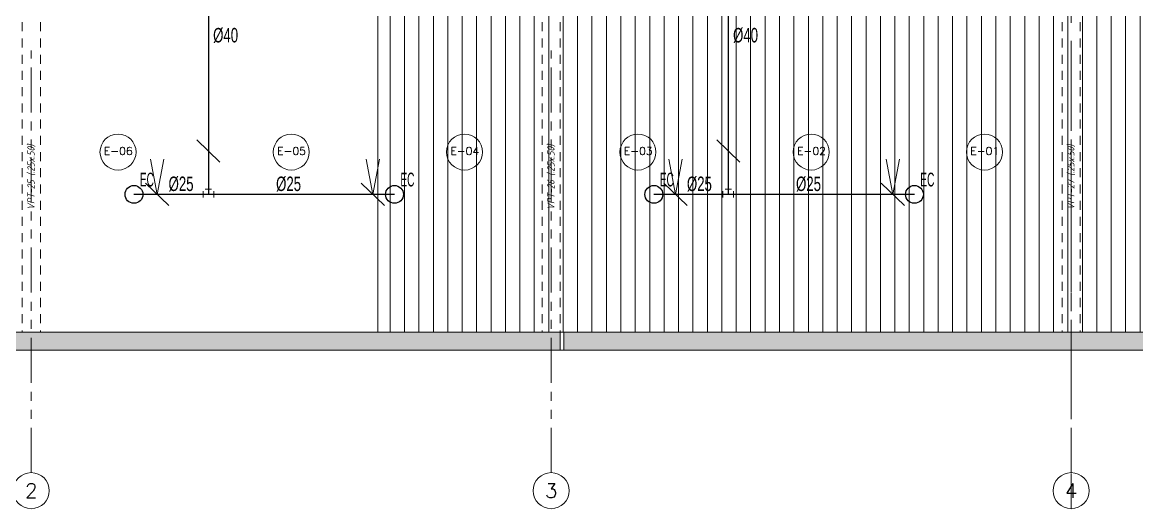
# Model space of a CAD drawing. Header units: millimetres. Extents: x 2085 to 2829, y 1347 to 1643.
# Drawn here: x 2120.48 to 2135.93, y 1520.64 to 1527.39 of the extents above; entities that cross this region are included whole.
import ezdxf
from ezdxf.enums import TextEntityAlignment as Align

# ---------------------------------------------------------------- set-up
doc = ezdxf.new("R2010")
doc.units = ezdxf.units.MM
for name, pattern in [('CENTER', [2, 1.25, -0.25, 0.25, -0.25]), ('HIDDEN', [0.375, 0.25, -0.125]), ('HIDDEN2', [0.1875, 0.125, -0.0625]), ('PHANTOM', [2.5, 1.25, -0.25, 0.25, -0.25, 0.25, -0.25]), ('PHANTOM2', [1.25, 0.625, -0.125, 0.125, -0.125, 0.125, -0.125])]:
    doc.linetypes.add(name, pattern=pattern)
doc.layers.get('0').update_dxf_attribs({"color": 251, "lineweight": 9})
for name, color, linetype, lineweight in [('000 SOS 911 - ACCESORIOS ACI', 3, 'Continuous', 20), ('000 SOS 911 ACCESORIOS', 3, 'Continuous', 20), ('000 SOS 911 ROCIADORES', 5, 'Continuous', 25), ('000 SOS 911 TEXTOS ACI', 7, 'Continuous', 9), ('000 SOS 911 TUBERIA ACI', 3, 'Continuous', 25), ('A-EJES', 251, 'PHANTOM', 9), ('A-ESTRUCTURA-HATCH', 251, 'Continuous', 13), ('A-ESTRUCTURA-PLACAS', 251, 'Continuous', 13), ('A-ESTRUCTURA-VIGAS', 251, 'HIDDEN2', 13), ('A-HATCH', 251, 'Continuous', 9), ('A-LINEAS', 251, 'Continuous', 9), ('A-MUROS', 251, 'Continuous', 9), ('A-NUMERO ESTAC', 251, 'Continuous', 13), ('A-PROYECCIONES', 251, 'HIDDEN2', 9), ('A-TEXTO-INDICACIONES', 251, 'Continuous', 13)]:
    doc.layers.add(name, color=color, linetype=linetype, lineweight=lineweight)
doc.layers.add('A-ETAPAS', color=251, linetype='Continuous', lineweight=9, plot=False)
doc.layers.add('A_50_Vigas Chata', color=251, linetype='HIDDEN', lineweight=13, plot=False)
doc.styles.add('APPIA -TEXTOS-GENERALES', font='isocp.shx', dxfattribs={"oblique": 15})
doc.styles.add('PIPE', font='ARIALN.TTF', dxfattribs={"width": 0.8})
doc.styles.add('ROMANS', font='romans.shx', dxfattribs={"width": 0.8})

# ---------------------------------------------------------------- blocks, each defined once
blk = doc.blocks.new('002')
at = {"layer": '000 SOS 911 ROCIADORES'}
blk.add_circle((2884.506, 1470.177, 0), 0.0952, dxfattribs=at)
at = {"layer": '000 SOS 911 ROCIADORES', "color": 5, "style": 'PIPE', "width": 0.641273}
blk.add_text('EC', height=0.1469, dxfattribs=at).set_placement((2884.569, 1470.262, 0), (2884.719, 1470.262, 0), align=Align.FIT)
blk = doc.blocks.new('003')
at = {"layer": '000 SOS 911 ROCIADORES', "xscale": 1.3, "yscale": 1.3, "zscale": 1.3}
blk.add_blockref('002', (-841.839, -416.766, 0), dxfattribs=at)
blk = doc.blocks.new('007')
at = {"layer": '000 SOS 911 - ACCESORIOS ACI'}
for q in [(26830.838, -4054.765, 0), (26831.022, -4054.765, 0)]:
    blk.add_line((26830.93, -4055.252, 0), q, dxfattribs=at)
blk = doc.blocks.new('ACCS.ELBOW.90')
at = {"layer": '000 SOS 911 - ACCESORIOS ACI', "color": 100}
for p, q in [((0.098, 0.168), (-0.098, 0.168)), ((0.168, -0.098), (0.168, 0.098))]:
    blk.add_line(p, q, dxfattribs=at)
at = {"layer": '000 SOS 911 - ACCESORIOS ACI', "color": 9}
for p in [(0, 0.168), (0.168, 0)]:
    blk.add_line(p, (0, 0), dxfattribs=at)
blk = doc.blocks.new('EST P1')
at = {"layer": 'A-ESTRUCTURA-HATCH'}
h = blk.add_hatch(color=256, dxfattribs=at)
h.dxf.hatch_style = 1
h.paths.add_polyline_path([(28.776, 5.95), (28.776, 5.05), (23.07, 5.05), (23.07, 4.85), (28.926, 4.85), (28.926, 5.75), (32.576, 5.75), (32.576, 4.85), (35.53, 4.85), (35.53, 5.05), (32.726, 5.05), (32.726, 5.95)])
h.paths.add_polyline_path([(43.04, 4.85), (43.04, 5.05), (35.58, 5.05), (35.58, 4.85)])
h.paths.add_polyline_path([(43.09, 5.05), (43.09, 4.85), (47.915, 4.85), (47.915, 5.05)])
h.paths.add_polyline_path([(51.865, 5.05), (51.865, 4.85), (53.376, 4.85), (53.376, 5.05)])
h.paths.add_polyline_path([(72.801, -0.15), (73.001, -0.15, 1), (53.601, -0.15), (53.801, -0.15, -1)])
h.paths.add_polyline_path([(70.351, 0), (70.351, -0.15), (72.749, -0.15), (72.749, 0)], flags=17)
h.paths.add_polyline_path([(69.451, -0.15), (69.451, 0), (66.848, 0, -0.010569), (66.851, -0.15)], flags=17)
h.paths.add_polyline_path([(65.272, 2.496), (65.272, -0.15), (65.422, -0.15), (65.422, 2.378, -0.221666), (66.601, -0.15), (66.801, -0.15, 0.99999), (59.801, -0.15), (60.001, -0.15, -0.61691)], flags=0)
h.paths.add_polyline_path([(71.88, -11.4), (71.88, -11.15), (57.51, -11.15), (57.51, -11.4)])
h.paths.add_polyline_path([(57.46, -11.4), (57.46, -11.15), (43.09, -11.15), (43.09, -11.4)])
h.paths.add_polyline_path([(43.04, -11.4), (43.04, -11.15), (35.58, -11.15), (35.58, -11.4)])
h.paths.add_polyline_path([(23.07, -11.15), (23.07, -11.4), (35.53, -11.4), (35.53, -11.15)])
h.paths.add_polyline_path([(23.02, -11.4), (23.02, -11.15), (12.25, -11.15), (12.25, -11.4)])
h.paths.add_polyline_path([(12.2, -11.4), (12.2, -11.15), (3.65, -11.15), (3.65, -11.4)])
h.paths.add_polyline_path([(3.6, -11.4), (3.6, -11.15), (-3.56, -11.15), (-3.56, -11.4)])
h.paths.add_polyline_path([(-17.98, -11.15), (-17.98, -11.4), (-3.61, -11.4), (-3.61, -11.15)])
h.paths.add_polyline_path([(-18.03, -11.4), (-18.03, -11.15), (-32.4, -11.15), (-32.4, -11.4)])
h.paths.add_polyline_path([(-32.45, -11.4), (-32.45, -11.15), (-46.94, -11.15), (-46.94, -11.4)])
h.paths.add_polyline_path([(-47.24, -11.4), (-46.99, -11.4), (-46.99, -6.15), (-47.24, -6.15)])
h.paths.add_polyline_path([(-46.99, -0.2), (-47.24, -0.2), (-47.24, -6.1), (-46.99, -6.1)])
h.paths.add_polyline_path([(-47.24, 0.15), (-47.24, -0.15), (-44.785, -0.15), (-44.785, 5.05), (-45.035, 5.05), (-45.035, 0.15)])
h.paths.add_polyline_path([(-44.735, 5.05), (-44.735, 4.85), (-32.45, 4.85), (-32.45, 5.05)])
h.paths.add_polyline_path([(-23.224, 4.85), (-23.224, 5.75), (-19.574, 5.75), (-19.574, 4.85), (-18.03, 4.85), (-18.03, 5.05), (-19.424, 5.05), (-19.424, 5.95), (-23.374, 5.95), (-23.374, 5.05), (-32.4, 5.05), (-32.4, 4.85)])
h.paths.add_polyline_path([(-17.98, 5.05), (-17.98, 4.85), (-3.61, 4.85), (-3.61, 5.05)])
h.paths.add_polyline_path([(12.2, 4.85), (12.2, 5.05), (3.825, 5.05), (3.825, 4.85)])
h.paths.add_polyline_path([(12.25, 5.05), (12.25, 4.85), (23.02, 4.85), (23.02, 5.05)])
at = {"layer": 'A-ESTRUCTURA-PLACAS'}
for points in [[(-46.94, -11.4), (-46.94, -11.15), (-32.45, -11.15), (-32.45, -11.4), (-46.94, -11.4)], [(-32.4, -11.15), (-18.03, -11.15), (-18.03, -11.4), (-32.4, -11.4), (-32.4, -11.15)]]:
    blk.add_lwpolyline(points, dxfattribs=at)
at = {"layer": 'A-ESTRUCTURA-VIGAS'}
for points in [[(-39.91, -6.85), (-39.91, -11.15)], [(-39.66, -6.85), (-39.66, -11.15)], [(-32.7, -6.85), (-32.7, -11.15)], [(-32.45, -6.85), (-32.45, -11.15)], [(-25.49, -6.85), (-25.49, -11.15)], [(-25.24, -6.85), (-25.24, -11.15)]]:
    blk.add_lwpolyline(points, dxfattribs=at)
at = {"layer": 'A_50_Vigas Chata', "char_height": 0.1, "attachment_point": 5, "rotation": 90, "style": 'APPIA -TEXTOS-GENERALES'}
for s, insert in [('VPT-25 (.25x.50)', (-39.785, -9)), ('VPT-26 (.25x.50)', (-32.575, -9)), ('VPT-27 (.25x.50)', (-25.365, -9))]:
    blk.add_mtext(s, dxfattribs=dict(at, insert=insert))
blk = doc.blocks.new('EJES 1P')
at = {"layer": 'A-EJES', "linetype": 'PHANTOM2'}
for points in [[(5.224, -18.151), (5.224, -12.292)], [(12.434, -18.151), (12.434, -12.292)], [(19.644, -18.151), (19.644, -12.292)]]:
    blk.add_lwpolyline(points, dxfattribs=at)
at = {"layer": 'A-EJES', "linetype": 'Continuous'}
for centre in [(5.224, -18.398), (12.434, -18.398), (19.644, -18.398)]:
    blk.add_circle(centre, 0.25, dxfattribs=at)
at = {"layer": 'A-EJES', "linetype": 'Continuous', "style": 'ROMANS'}
for s, p in [('2', (5.224, -18.398)), ('3', (12.434, -18.398)), ('4', (19.644, -18.398))]:
    blk.add_text(s, height=0.2, dxfattribs=at).set_placement(p, align=Align.MIDDLE_CENTER)
blk = doc.blocks.new('EJE')
at = {"linetype": 'Continuous'}
blk.add_circle((0, 0), 0.5, dxfattribs=at)
at = {"layer": 'A-TEXTO-INDICACIONES', "style": 'ROMANS'}
blk.add_attdef('EJE', text='', height=0.22, rotation=0, dxfattribs=at).set_placement((0.007, 0.028), align=Align.MIDDLE_CENTER)

msp = doc.modelspace()

# ---------------------------------------------------------------- hatches: boundary and pattern name
at = {"layer": 'A-HATCH'}
h = msp.add_hatch(dxfattribs=at)
h.set_pattern_fill('_USER', color=256, scale=0.2, angle=90, pattern_type=0)
h.set_pattern_definition([(90, (2156.78057, 1531.08782), (-0.2, 1e-17), [])])
h.paths.add_polyline_path([(2125.411, 1539.088), (2125.411, 1523.088), (2156.531, 1523.088), (2156.531, 1539.088)])

# ---------------------------------------------------------------- linework, layer by layer
at = {"layer": '000 SOS 911 - ACCESORIOS ACI'}
for p, q in [((2123.221, 1525.445), (2122.9, 1525.756)), ((2130.431, 1525.445), (2130.11, 1525.756)), ((2122.511, 1524.844), (2122.191, 1525.155)), ((2125.502, 1524.844), (2125.182, 1525.155)), ((2129.699, 1524.844), (2129.379, 1525.155)), ((2132.712, 1524.844), (2132.392, 1525.155))]:
    msp.add_line(p, q, dxfattribs=at)
at = {"layer": '000 SOS 911 TUBERIA ACI'}
for points in [[(2123.061, 1537.149), (2123.061, 1524.999)], [(2130.271, 1537.149), (2130.271, 1524.999)], [(2125.642, 1524.999), (2122.029, 1524.999)], [(2132.852, 1524.999), (2129.239, 1524.999)]]:
    msp.add_lwpolyline(points, dxfattribs=at)
at = {"layer": 'A-ETAPAS', "color": 4, "linetype": 'CENTER'}
msp.add_line((2135.026, 1545.13), (2135.026, 1520.64), dxfattribs=at)
at = {"layer": 'A-ETAPAS', "linetype": 'CENTER'}
msp.add_line((2135.026, 1545.13), (2135.026, 1520.64), dxfattribs=at)
at = {"layer": 'A-LINEAS'}
msp.add_lwpolyline([(2125.411, 1539.088), (2125.411, 1523.088), (2156.531, 1523.088), (2156.531, 1539.088)], close=True, dxfattribs=at)
at = {"layer": 'A-MUROS'}
for p, q in [((2232.271, 1523.088), (2113.401, 1523.088)), ((2113.151, 1522.838), (2232.271, 1522.838))]:
    msp.add_line(p, q, dxfattribs=at)

# ---------------------------------------------------------------- block references
msp.add_blockref('EST P1', (2160.391, 1534.238))
at = {"layer": '000 SOS 911 - ACCESORIOS ACI'}
for p, xscale, yscale, zscale, rotation in [((2123.061, 1525), -0.4394526855468783, 0.4394526855468736, 0.4394526855468736, 359.9974143215402), ((2123.061, 1525), 0.4394526855468784, 0.4394526855468784, 0.4394526855468784, 0.002585678459824784), ((2130.271, 1525), -0.4394526855468783, 0.4394526855468736, 0.4394526855468736, 359.9974143215402), ((2130.271, 1525), 0.4394526855468784, 0.4394526855468784, 0.4394526855468784, 0.002585678459824784)]:
    msp.add_blockref('ACCS.ELBOW.90', p, dxfattribs=dict(at, xscale=xscale, yscale=yscale, zscale=zscale, rotation=rotation))
at = {"layer": '000 SOS 911 ACCESORIOS'}
for p in [(-24708.579, 5580.252, 0), (-24705.588, 5580.252, 0), (-24701.391, 5580.252, 0), (-24698.378, 5580.252, 0)]:
    msp.add_blockref('007', p, dxfattribs=at)
at = {"layer": '000 SOS 911 ROCIADORES'}
for p in [(-785.99, 30.536), (-782.377, 30.536), (-778.78, 30.536), (-775.167, 30.536)]:
    msp.add_blockref('003', p, dxfattribs=at)
at = {"layer": 'A-NUMERO ESTAC', "xscale": 0.5, "yscale": 0.5, "zscale": 0.5}
for p, values in [((2121.808, 1525.588), {'EJE': 'E-06'}), ((2124.211, 1525.588), {'EJE': 'E-05'}), ((2126.613, 1525.588), {'EJE': 'E-04'}), ((2129.018, 1525.588), {'EJE': 'E-03'}), ((2131.421, 1525.588), {'EJE': 'E-02'}), ((2133.823, 1525.588), {'EJE': 'E-01'})]:
    msp.add_blockref('EJE', p, dxfattribs=at).add_auto_attribs(values)
at = {"layer": 'A-PROYECCIONES'}
msp.add_blockref('EJES 1P', (2115.381, 1539.288), dxfattribs=at)

# ---------------------------------------------------------------- texts
at = {"layer": '000 SOS 911 TEXTOS ACI', "char_height": 0.2, "attachment_point": 1, "style": 'PIPE'}
for s, insert in [('%%C40', (2123.127, 1527.309, 0)), ('%%C40', (2130.337, 1527.309, 0)), ('%%C25', (2122.509, 1525.247, 0)), ('%%C25', (2124, 1525.247, 0)), ('%%C25', (2129.697, 1525.247, 0)), ('%%C25', (2131.21, 1525.247, 0))]:
    msp.add_mtext_dynamic_manual_height_columns(s, width=0.551, gutter_width=1.915, heights=[0.0124], dxfattribs=dict(at, insert=insert))

doc.saveas('drawing.dxf')
